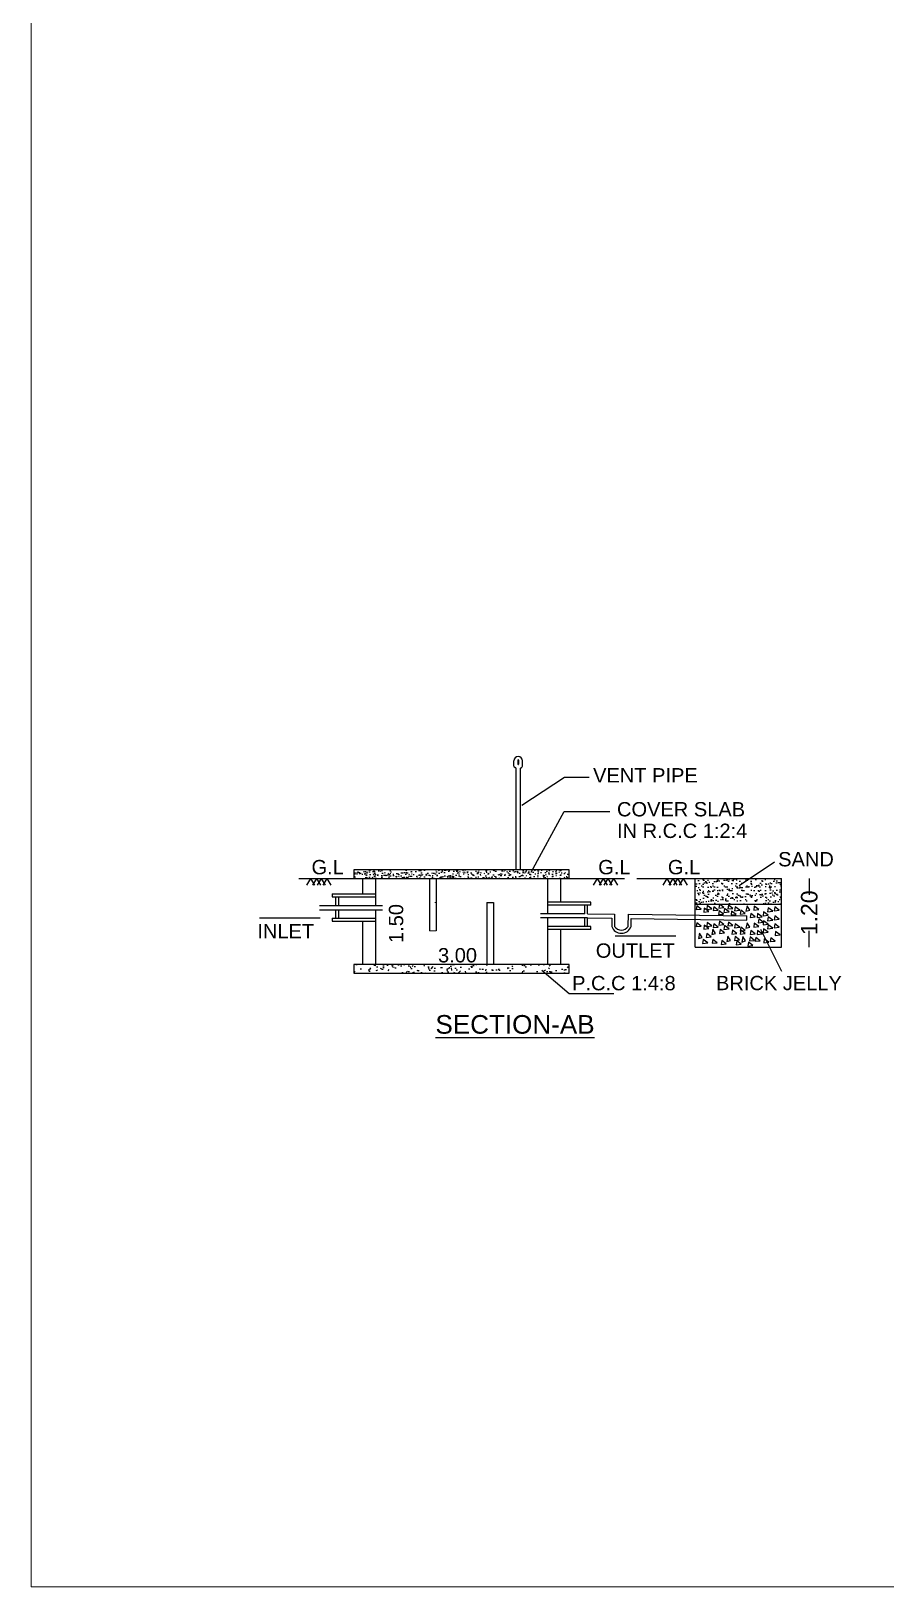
# Model space of a CAD drawing. Header units: metres. Extents: x -1560405 to -1559609, y 42907 to 43310.
# Drawn here: x -1559943.01 to -1559916.1, y 42906.75 to 42955.75 of the extents above; entities that cross this region are included whole.
import ezdxf
from ezdxf import colors
from ezdxf.entities.mleader import LeaderData, LeaderLine
from ezdxf.math import Vec2, Vec3

# ---------------------------------------------------------------- set-up
doc = ezdxf.new("R2010")
doc.units = ezdxf.units.M
doc.header["$LTSCALE"] = 750
doc.header["$MEASUREMENT"] = 0
doc.header["$PDMODE"] = 35
doc.header["$PDSIZE"] = 50
doc.layers.get('0').update_dxf_attribs({"lineweight": 5})
doc.layers.get('Defpoints').update_dxf_attribs({"lineweight": 0})
doc.layers.add('1', color=213, linetype='Continuous')
doc.layers.add('TEXT', color=2, linetype='Continuous', lineweight=20)
doc.styles.get("Standard").update_dxf_attribs({"font": 'arial.ttf'})
doc.dimstyles.new('Civil', dxfattribs={"dimtxt": 0.2, "dimasz": 0.15, "dimexe": 0.1, "dimexo": 0.1, "dimgap": 0.1, "dimtad": 0, "dimzin": 0, "dimdsep": 46, "dimtxsty": 'Standard', "dimblk": 'ARCHTICK', "dimcen": 0, "dimse1": 1, "dimse2": 1, "dimclrd": 253, "dimclrt": 4, "dimadec": 0, "dimazin": 3, "dimtfac": 1, "dimtofl": 0, "dimtmove": 1, "dimatfit": 3, "dimfxl": 0, "dimfrac": 2, "dimtolj": 1, "dimtzin": 0, "dimarcsym": 0})
doc.dimstyles.new('CIVIL Mt.', dxfattribs={"dimscale": 0, "dimtxt": 0.4, "dimasz": 0.23, "dimexe": 0.18, "dimexo": 0.0625, "dimgap": 0.2, "dimtad": 0, "dimzin": 0, "dimdsep": 46, "dimtxsty": 'Standard', "dimblk": 'ARCHTICK', "dimcen": 0.09, "dimse1": 1, "dimse2": 1, "dimclrd": 252, "dimclrt": 7, "dimadec": 0, "dimazin": 0, "dimtfac": 1, "dimtofl": 0, "dimtmove": 1, "dimatfit": 3, "dimldrblk": 'ARCHTICK', "dimfxl": 0, "dimfrac": 2, "dimtolj": 1, "dimtzin": 0, "dimlwd": 25, "dimarcsym": 0})

# ---------------------------------------------------------------- blocks, each defined once
blk = doc.blocks.new('_ArchTick')
at = {"color": 0, "linetype": 'ByBlock', "const_width": 0.15}
blk.add_lwpolyline([(-0.5, -0.5), (0.5, 0.5)], dxfattribs=at)
blk = doc.blocks.new('*D103')
at = {"color": 253, "lineweight": -2}
for p, q in [((384.820003990324, 104.5389921973692), (384.820003990324, 93.05003115840819)), ((384.820003990324, 56.53899219736921), (384.820003990324, 68.02795323633026))]:
    blk.add_line(p, q, dxfattribs=at)
at = {"layer": 'Defpoints', "color": 0}
for p in [(365.3280337912365, 104.5389921973692), (365.3280337912365, 56.53899219736923), (384.820003990324, 56.53899219736921)]:
    blk.add_point(p, dxfattribs=at)
at = {"color": 253, "lineweight": -2, "xscale": 0.15, "yscale": 0.15, "zscale": 0.15}
for p, rotation in [((384.820003990324, 104.5389921973692), 90), ((384.820003990324, 56.53899219736921), 270)]:
    blk.add_blockref('_ArchTick', p, dxfattribs=dict(at, rotation=rotation))
at = {"color": 4, "insert": (384.820003990324, 80.53899219736928), "char_height": 0.23, "attachment_point": 5, "rotation": 90}
blk.add_mtext('\\A1;{\\H50x;1.20}', dxfattribs=at)
blk = doc.blocks.new('A$C586E2FC8')
h = blk.add_hatch()
h.set_pattern_fill('AR-CONC', color=5, scale=0.04, style=0)
h.set_pattern_definition([(50, (0, 0), (7.28738675984016, -0.6375634215561236), [0.762, -8.382000000000001]), (355, (0, 0), (-1.409713039026678, 7.642265715287199), [0.6096, -6.705599999999998]), (100.451, (0.6072800000000002, -0.05313), (5.877700066638369, 7.004667512811675), [0.6476000000000001, -7.123599999999998]), (46.18419999999999, (0, 2.032), (10.84316163568519, -1.68169311730908), [1.143, -12.573]), (96.6356, (0.903596, 1.891859999999999), (9.496169378649483, 9.897022235601966), [0.9714, -10.6854]), (351.1840000000001, (0, 2.032), (9.496184232557356, 9.897004714423908), [0.9144, -10.0584]), (21, (1.016, 1.524), (6.064595193415331, -4.090620740670495), [0.762, -8.382000000000001]), (326, (1.016, 1.524), (2.472081133905883, 7.367518644892768), [0.6096, -6.705599999999998]), (71.45140000000002, (1.521379999999999, 1.183116), (8.536659630804978, 3.276914308642298), [0.6476000000000001, -7.123599999999998]), (37.50000000000001, (0, 0), (0.1235441300236727, 3.382201554926123), [0, -6.624319999999999, 0, -6.807199999999999, 0, -6.730999999999997]), (7.499999999999999, (0, 0), (2.672786500412227, 4.00722299272478), [0, -3.881119999999998, 0, -6.471919999999999, 0, -2.565399999999999]), (327.5, (-2.265679999999999, 0), (5.423623806674856, -0.2291497597069383), [0, -2.54, 0, -7.9248, 0, -10.5156]), (317.5, (-3.28168, 0), (5.925167255440721, 1.017059641333319), [0, -3.302, 0, -5.26288, 0, -7.4676])])
h.paths.add_polyline_path([(67.3639433291537, 110.5389921973692), (67.3639433291537, 104.5389921973692), (217.3639433291537, 104.5389921973692), (217.3639433291537, 110.5389921973692)])
h = blk.add_hatch()
h.set_pattern_fill('AR-SAND', color=3, scale=0.1, style=0)
h.set_pattern_definition([(37.50000000000001, (-1356.377772722309, 39.45337380823185), (-0.1600031295984046, 4.89413237329342), [0, -3.860799999999997, 0, -4.318000000000001, 0, -4.1275]), (7.499999999999999, (-1356.377772722309, 39.45337380823185), (4.495232831380027, 7.168251005683542), [0, -2.0828, 0, -3.4798, 0, -1.333499999999999]), (327.5, (-1359.501972722315, 39.45337380823185), (7.909923702414577, 0.0143718467854569), [0, -1.27, 0, -4.572, 0, -5.968999999999998]), (317.5, (-1359.501972722315, 39.45337380823185), (7.635564524722973, 2.229293232572162), [0, -0.635, 0, -2.997199999999999, 0, -3.428999999999998])])
h.paths.add_polyline_path([(365.3280337912365, 86.5389921973692), (365.3280337912292, 104.5389921973692), (305.3280337912365, 104.5389921973692), (305.3280337912365, 86.5389921973692), (322.125939221587, 86.5389921973692), (322.1260163818006, 86.53950570900088), (322.1266995974074, 86.5389921973692)])
h = blk.add_hatch()
h.set_pattern_fill('AR-CONC', color=5, scale=0.07, style=0)
h.set_pattern_definition([(50, (-1552.698363808788, -1086.345536795806), (12.75292682972028, -1.115735987723215), [1.333499999999999, -14.6685]), (355, (-1552.698363808788, -1086.345536795806), (-2.466997818296689, 13.3739650017526), [1.066799999999997, -11.7348]), (100.451, (-1551.635623808779, -1086.438514295806), (10.28597511661715, 12.25816814742043), [1.133299999999997, -12.4663]), (46.18419999999999, (-1552.698363808788, -1082.789536795806), (18.97553286244909, -2.942962955290898), [2.000249999999998, -22.00275]), (96.63559999999995, (-1551.117070808777, -1083.034781795806), (16.6182964126366, 17.31978891230345), [1.699949999999973, -18.69944999999958]), (351.1840000000001, (-1552.698363808788, -1082.789536795806), (16.61832240697538, 17.31975825024184), [1.6002, -17.6022]), (21, (-1550.920363808782, -1083.678536795805), (10.61304158847683, -7.158586296173373), [1.333499999999999, -14.6685]), (326, (-1550.920363808782, -1083.678536795805), (4.326141984335293, 12.89315762856235), [1.066799999999997, -11.7348]), (71.45140000000002, (-1550.035948808789, -1084.275083795806), (14.93915435390871, 5.734600040124022), [1.133299999999997, -12.4663]), (37.50000000000001, (-1552.698363808788, -1086.345536795806), (0.2162022275414272, 5.918852721120717), [0, -11.59256, 0, -11.9126, 0, -11.77925]), (7.499999999999999, (-1552.698363808788, -1086.345536795806), (4.677376375721403, 7.012640237268366), [0, -6.79196, 0, -11.32586, 0, -4.489449999999997]), (327.5, (-1556.663303808778, -1086.345536795806), (9.491341661680996, -0.4010120794871427), [0, -4.445, 0, -13.8684, 0, -18.4023]), (317.5, (-1558.441303808784, -1086.345536795806), (10.36904269702126, 1.779854372333311), [0, -5.7785, 0, -9.21004, 0, -13.0683])])
h.paths.add_polyline_path([(217.3639433291537, 38.53899219736923), (217.3639433291537, 44.53899219736923), (67.3639433291537, 44.53899219736923), (67.3639433291537, 38.53899219736923)])
at = {"color": 40}
for p, q in [((178.9228450739101, 182.9156006727353), (178.9228450739101, 186.4952306158993)), ((181.6728450739101, 186.9646794736835), (181.6728450739101, 184.1240470493121)), ((182.1728450739101, 186.9646794736835), (182.1728450739101, 184.1240470493121)), ((184.9228450739101, 182.9156006727353), (184.9228450739101, 186.4952306158993)), ((180.4228450739101, 110.5389921973692), (180.4228450739101, 181.3736493981323)), ((183.4228450739101, 110.5389921973692), (183.4228450739101, 181.3736493981323)), ((217.3639433291537, 110.5389921973692), (67.3639433291537, 110.5389921973692)), ((67.3639433291537, 110.5389921973692), (67.3639433291537, 104.5389921973692)), ((217.3639433291537, 104.5389921973692), (217.3639433291537, 110.5389921973692)), ((28.82228319956631, 104.5389921973692), (47.37552185610548, 104.5389921973692)), ((45.62867340144292, 104.5389921973692), (67.3639433291537, 104.5389921973692)), ((67.3639433291537, 104.5389921973692), (217.3639433291537, 104.5389921973692)), ((73.3639433291537, 104.5389921973692), (73.3639433291537, 93.72610822516891)), ((82.3639433291537, 104.5389921973692), (82.3639433291537, 85.7261082251689)), ((120.0739433291528, 104.5389921973692), (120.0739433291528, 68.03955115031295)), ((124.5739433291528, 104.5389921973692), (124.5739433291528, 68.03955115031295)), ((202.3639433291537, 104.5389921973692), (202.3639433291537, 79.94125307900231)), ((211.3639433291537, 104.5389921973692), (211.3639433291537, 87.94125307900144)), ((217.3639433291537, 104.5389921973692), (235.9171819856929, 104.5389921973692)), ((234.1703335310303, 104.5389921973692), (255.9056034587411, 104.5389921973692)), ((264.541028692729, 104.5389921973692), (308.2812785471979, 104.5389921973692)), ((305.3280337912365, 56.53899219736923), (305.3280337912365, 104.5389921973692)), ((305.3280337912365, 104.5389921973692), (365.3280337912365, 104.5389921973692)), ((365.3280337912365, 56.53899219736923), (365.3280337912365, 104.5389921973692)), ((52.18828847553233, 93.72610822516891), (52.18828847553233, 91.72610822516891)), ((52.18828847553233, 93.72610822516891), (82.3639433291537, 93.72610822516891)), ((52.18828847553233, 91.72610822516891), (82.3639433291537, 91.72610822516891)), ((54.49365256282181, 91.72610822516891), (54.49365256282181, 85.7261082251689)), ((56.4936525628218, 91.72610822516891), (56.4936525628218, 85.7261082251689)), ((160.0339433291519, 87.65717431490248), (160.0339433291519, 44.53899219736923)), ((160.0339433291519, 87.65717431490248), (164.5339433291519, 87.65717431490248)), ((164.5339433291519, 87.65717431490248), (164.5339433291519, 44.53899219736923)), ((232.5395981827896, 87.94125307900144), (202.3639433291537, 87.94125307900231)), ((232.5395981827896, 85.94125307900231), (232.5395981827896, 87.94125307900144)), ((43.44323292792978, 85.7261082251689), (56.4936525628218, 85.7261082251689)), ((43.44323292792978, 82.7261082251689), (56.4936525628218, 82.7261082251698)), ((52.18828847553233, 76.7261082251689), (52.1882884755396, 74.7261082251689)), ((52.1882884755396, 76.7261082251689), (82.3639433291537, 76.7261082251689)), ((54.49365256282181, 82.7261082251698), (54.49365256282181, 76.7261082251689)), ((56.4936525628218, 85.7261082251689), (87.31413773803797, 85.7261082251689)), ((56.4936525628218, 82.7261082251689), (87.31413773803797, 82.7261082251689)), ((56.4936525628218, 82.7261082251698), (56.4936525628218, 76.7261082251689)), ((82.3639433291537, 82.7261082251689), (82.3639433291537, 44.53899219736923)), ((228.2342340955074, 79.94125307900141), (197.4137489202694, 79.94125307900231)), ((230.2140813165534, 76.94125307900231), (197.4137489202694, 76.94125307900231)), ((232.5395981827896, 85.94125307900141), (202.3639433291537, 85.94125307900231)), ((202.3639433291537, 76.94125307900231), (202.3639433291537, 44.53899219736923)), ((228.2342340955001, 79.94125307900141), (228.2342340955074, 85.94125307900231)), ((228.2342340955074, 70.94125307900231), (228.2342340955001, 76.94125307900231)), ((230.2140813165534, 76.94125307900231), (247.118746523196, 76.71412550927926)), ((230.2342340955001, 79.94125307900141), (230.2342340955001, 85.94125307900231)), ((230.2342340955001, 79.94125307900141), (249.0133138940146, 79.68894126423673)), ((230.2342340955001, 70.94125307900231), (230.2342340955001, 76.94125307900231)), ((247.1187465231924, 76.71412550927926), (247.1187465231924, 71.04387061227408)), ((249.0133138940182, 79.68894126423673), (249.0133138940146, 71.04387061227408)), ((258.5746548665302, 71.04387061227408), (258.6897739564301, 79.61196155770995)), ((258.6890615688426, 79.55893992864185), (341.3280337912365, 78.44861986634716)), ((260.5481683318831, 71.04387061227408), (260.6219150997458, 76.53269974160685)), ((260.6219150997458, 76.53269974160685), (341.3280337912365, 75.44834909779637)), ((260.6622188388282, 79.53242899749239), (260.6632874217829, 79.61196155770995)), ((305.3280337912365, 86.5389921973692), (365.3280337912365, 86.5389921973692)), ((52.1882884755396, 74.7261082251689), (82.3639433291537, 74.7261082251689)), ((73.3639433291537, 74.7261082251689), (73.3639433291537, 44.53899219736923)), ((232.5395981827896, 70.94125307900231), (202.3639433291537, 70.94125307900231)), ((232.5395981827896, 68.94125307900231), (202.3639433291537, 68.94125307900138)), ((211.3639433291537, 68.94125307900138), (211.3639433291537, 44.53899219736923)), ((232.5395981827896, 68.94125307900138), (232.5395981827896, 70.94125307900231)), ((305.3280337912365, 56.53899219736923), (365.3280337912365, 56.53899219736923)), ((217.3639433291537, 44.53899219736923), (67.3639433291537, 44.53899219736923)), ((217.3639433291537, 38.53899219736923), (217.3639433291537, 44.53899219736923)), ((67.3639433291537, 38.53899219736923), (217.3639433291537, 38.53899219736923))]:
    blk.add_line(p, q, dxfattribs=at)
at = {"color": 3}
for p, q in [((37.10767342721374, 104.5389921973692), (34.33502636232879, 99.7366266095296)), ((37.10767342721374, 104.5389921973692), (39.88032049209869, 99.7366266095296)), ((41.15477751461732, 104.5389921973692), (38.38213044973236, 99.7366266095296)), ((41.15477751461732, 104.5389921973692), (43.92742457950226, 99.7366266095296)), ((44.41627466413775, 104.5389921973692), (41.64362759925277, 99.7366266095296)), ((44.41627466413775, 104.5389921973692), (47.18892172902267, 99.7366266095296)), ((48.4633787515413, 104.5389921973692), (45.69073168665636, 99.7366266095296)), ((48.4633787515413, 104.5389921973692), (51.23602581642625, 99.7366266095296)), ((236.9699651084375, 104.5389921973692), (234.1973180435525, 99.7366266095296)), ((236.9699651084375, 104.5389921973692), (239.7426121733224, 99.7366266095296)), ((241.017069195841, 104.5389921973692), (238.2444221309561, 99.7366266095296)), ((241.017069195841, 104.5389921973692), (243.789716260726, 99.7366266095296)), ((244.2785663453615, 104.5389921973692), (241.5059192804765, 99.7366266095296)), ((244.2785663453615, 104.5389921973692), (247.0512134102464, 99.7366266095296)), ((248.325670432765, 104.5389921973692), (245.5530233678801, 99.7366266095296)), ((248.325670432765, 104.5389921973692), (251.09831749765, 99.7366266095296)), ((285.5442055997555, 104.5389921973692), (282.7715585348705, 99.7366266095296)), ((285.5442055997555, 104.5389921973692), (288.3168526646405, 99.7366266095296)), ((289.5913096871591, 104.5389921973692), (286.8186626222741, 99.7366266095296)), ((289.5913096871591, 104.5389921973692), (292.363956752044, 99.7366266095296)), ((292.8528068366722, 104.5389921973692), (290.0801597717873, 99.7366266095296)), ((292.8528068366722, 104.5389921973692), (295.6254539015645, 99.7366266095296)), ((296.8999109240758, 104.5389921973692), (294.1272638591909, 99.7366266095296)), ((296.8999109240758, 104.5389921973692), (299.672557988968, 99.7366266095296))]:
    blk.add_line(p, q, dxfattribs=at)
for p, q in [((120.0739433291528, 104.5389921973692), (124.5739433291528, 104.5389921973692)), ((341.3280337912365, 75.44834909779637), (341.3280337912365, 78.44861986634716)), ((67.3639433291537, 44.53899219736923), (67.3639433291537, 38.53899219736923))]:
    blk.add_line(p, q)
at = {"color": 251}
for points in [[(309.5202199769192, 83.14176660875819), (306.4030125111749, 85.48469068087432), (305.9940486593187, 82.76298124021741), (309.5202199769192, 83.14176660875819)], [(314.7293497573337, 81.43438717707248), (311.6121422915894, 83.77731124918866), (311.2031784397331, 81.05560180853172), (314.7293497573337, 81.43438717707248)], [(316.7950355047578, 83.25897259219255), (313.6778280390137, 85.6018966643096), (313.2688641871573, 82.88018722365179), (316.7950355047578, 83.25897259219255)], [(321.3711457526151, 82.43855400182292), (318.2539382868708, 84.78147807393907), (317.8449744350219, 82.05976863328216), (321.3711457526151, 82.43855400182292)], [(325.0636327331158, 79.67234526619814), (321.9464252673715, 82.01526933831519), (321.5374614155153, 79.29355989765736), (325.0636327331158, 79.67234526619814)], [(325.2432238475449, 84.19658163688291), (322.1260163818006, 86.53950570899906), (321.7170525299516, 83.81779626834214), (325.2432238475449, 84.19658163688291)], [(328.8342702731898, 81.17104447192833), (325.7170628074455, 83.51396854404446), (325.3080989555965, 80.79225910338755), (328.8342702731898, 81.17104447192833)], [(331.5793580513418, 83.61057501338199), (328.4621505855976, 85.95349908549906), (328.0531867337413, 83.23178964484123), (331.5793580513418, 83.61057501338199)], [(333.7568002757471, 79.44131920569453), (330.6395928100028, 81.78424327781067), (330.2306289581466, 79.06253383715375), (333.7568002757471, 79.44131920569453)], [(336.2727928847598, 82.32135578294492), (333.1555854190156, 84.66427985506199), (332.7466215671593, 81.94257041440414), (336.2727928847598, 82.32135578294492)], [(340.1946672748745, 80.07290321740038), (337.0774598091302, 82.41582728951653), (336.668495957274, 79.69411784885959), (340.1946672748745, 80.07290321740038)], [(341.4140687813342, 85.48765736203859), (340.6231399773242, 81.66918813744358), (343.2595787284299, 82.45921625287701), (341.4140687813342, 85.48765736203859)], [(347.0676845376656, 77.75047772014386), (343.9504770719214, 80.0934017922609), (343.5415132200651, 77.37169235160306), (347.0676845376656, 77.75047772014386)], [(349.5540008600656, 82.83800162141777), (346.4367933943213, 85.18092569353394), (346.0278295424723, 82.45921625287701), (349.5540008600656, 82.83800162141777)], [(351.8784439566369, 77.63327950126677), (348.7612364908928, 79.97620357338383), (348.3522726390365, 77.25449413272598), (351.8784439566369, 77.63327950126677)], [(352.673802232799, 73.92832033111607), (349.5565947670548, 76.27124440323314), (349.1476309151985, 73.54953496257531), (352.673802232799, 73.92832033111607)], [(356.1025381280342, 78.80530051282494), (352.9853306622899, 81.14822458494201), (352.5763668104337, 78.42651514428417), (356.1025381280342, 78.80530051282494)], [(359.2706122832315, 81.61814317600965), (356.1534048174872, 83.96106724812671), (355.7444409656309, 81.23935780746888), (359.2706122832315, 81.61814317600965)], [(359.2706122832315, 75.42392147872215), (356.1534048174872, 77.76684555083921), (355.7444409656309, 75.04513611018137), (359.2706122832315, 75.42392147872215)], [(363.9093840447458, 82.31657281601746), (360.7921765790015, 84.6594968881345), (360.3832127271453, 81.9377874474767), (363.9093840447458, 82.31657281601746)], [(363.9093840447458, 76.12235111872997), (360.7921765790015, 78.46527519084701), (360.3832127271453, 75.74356575018919), (363.9093840447458, 76.12235111872997)], [(309.5202199769192, 71.2834017357509), (306.4030125111749, 73.62632580786703), (305.9940486593187, 70.90461636721011), (309.5202199769192, 71.2834017357509)], [(308.3031014561566, 66.43213853150792), (307.5121726521465, 62.61366930691291), (310.1486114032523, 63.40369742234635), (308.3031014561566, 66.43213853150792)], [(314.7293497573337, 69.57602230406519), (311.6121422915894, 71.91894637618131), (311.2031784397331, 69.1972369355244), (314.7293497573337, 69.57602230406519)], [(316.443033534888, 63.78248279088712), (313.3258260691437, 66.12540686300417), (312.9168622172874, 63.40369742234635), (316.443033534888, 63.78248279088712)], [(316.7950355047578, 71.40060771918523), (313.6778280390137, 73.7435317913023), (313.2688641871573, 71.02182235064447), (316.7950355047578, 71.40060771918523)], [(317.6624350413549, 69.19723693552532), (316.8715062373449, 65.37876771093033), (319.5079449884433, 66.16879582636375), (317.6624350413549, 69.19723693552532)], [(321.3711457526151, 70.58018912881562), (318.2539382868708, 72.92311320093177), (317.8449744350219, 70.20140376027484), (321.3711457526151, 70.58018912881562)], [(325.2432238475449, 72.3382167638756), (322.1260163818006, 74.68114083599176), (321.7170525299516, 71.95943139533483), (325.2432238475449, 72.3382167638756)], [(325.8023671200863, 66.54758119490452), (322.685159654342, 68.89050526702158), (322.2761958024857, 66.16879582636375), (325.8023671200863, 66.54758119490452)], [(328.8342702731898, 69.31267959892102), (325.7170628074455, 71.65560367103717), (325.3080989555965, 68.93389423038025), (328.8342702731898, 69.31267959892102)], [(331.5793580513418, 71.7522101403747), (328.4621505855976, 74.09513421249177), (328.0531867337413, 71.37342477183392), (331.5793580513418, 71.7522101403747)], [(334.2780774379207, 66.12651704944892), (331.1608699721765, 68.46944112156598), (330.7519061203202, 65.74773168090813), (334.2780774379207, 66.12651704944892)], [(336.2727928847598, 70.46299090993763), (333.1555854190156, 72.80591498205467), (332.7466215671593, 70.08420554139684), (336.2727928847598, 70.46299090993763)], [(340.1577503047592, 66.0261523895042), (337.040542839015, 68.36907646162035), (336.631578987166, 65.64736702096343), (340.1577503047592, 66.0261523895042)], [(340.1946672748745, 68.21453834439308), (337.0774598091302, 70.55746241650922), (336.668495957274, 67.8357529758523), (340.1946672748745, 68.21453834439308)], [(341.4140687813342, 73.62929248903127), (340.6231399773242, 69.8108232644363), (343.2595787284299, 70.6008513798697), (341.4140687813342, 73.62929248903127)], [(347.0676845376656, 65.89211284713654), (343.9504770719214, 68.2350369192536), (343.5415132200651, 65.51332747859578), (347.0676845376656, 65.89211284713654)], [(349.5540008600656, 70.97963674841048), (346.4367933943213, 73.32256082052663), (346.0278295424723, 70.6008513798697), (349.5540008600656, 70.97963674841048)], [(351.8784439566369, 65.77491462825945), (348.7612364908928, 68.11783870037652), (348.3522726390365, 65.39612925971869), (351.8784439566369, 65.77491462825945)], [(356.1025381280342, 72.61107881553744), (352.9853306622899, 74.95400288765448), (352.5763668104337, 72.23229344699666), (356.1025381280342, 72.61107881553744)], [(356.1025381280342, 66.94693563981764), (352.9853306622899, 69.2898597119347), (352.5763668104337, 66.56815027127685), (356.1025381280342, 66.94693563981764)], [(359.2706122832315, 69.75977830300235), (356.1534048174872, 72.1027023751194), (355.7444409656309, 69.38099293446157), (359.2706122832315, 69.75977830300235)], [(363.9093840447458, 70.45820794301015), (360.7921765790015, 72.80113201512722), (360.3832127271453, 70.07942257446939), (363.9093840447458, 70.45820794301015)], [(364.4333877786704, 65.18890024020129), (361.316180312926, 67.53182431231835), (360.9072164610698, 64.81011487166053), (364.4333877786704, 65.18890024020129)], [(313.978977426028, 59.56321491383186), (310.8617699602837, 61.90613898594893), (310.4528061084275, 59.18442954529108), (313.978977426028, 59.56321491383186)], [(320.6671277062852, 59.68041313270987), (317.5499202405408, 62.02333720482602), (317.1409563886846, 59.3016277641691), (320.6671277062852, 59.68041313270987)], [(326.8833134970701, 58.8290061965381), (323.7661060313258, 61.17193026865425), (323.3571421794768, 58.45022082799733), (326.8833134970701, 58.8290061965381)], [(328.102715003537, 64.24376034117631), (327.311786199527, 60.42529111658131), (329.9482249506327, 61.21531923201472), (328.102715003537, 64.24376034117631)], [(336.2426470822684, 61.5941046005555), (333.1254396165241, 63.93702867267165), (332.7164757646678, 61.21531923201472), (336.2426470822684, 61.5941046005555)], [(337.3235934592522, 58.56830344067203), (334.2063859935079, 60.91122751278817), (333.7974221416588, 58.18951807213124), (337.3235934592522, 58.56830344067203)], [(338.5429949657191, 63.98305758531023), (337.7520661617091, 60.16458836071524), (340.3885049128148, 60.95461647614865), (338.5429949657191, 63.98305758531023)], [(345.5423097528401, 57.68798129533843), (342.4251022870958, 60.03090536745549), (342.0161384352468, 57.30919592679763), (345.5423097528401, 57.68798129533843)], [(346.6829270444506, 61.33340184468943), (343.5657195787062, 63.67632591680558), (343.15675572685, 60.95461647614865), (346.6829270444506, 61.33340184468943)], [(350.5980302669486, 61.07267579515519), (347.4808228012043, 63.41559986727226), (347.0718589493482, 60.69389042661441), (350.5980302669486, 61.07267579515519)], [(356.571878790055, 60.03202331845566), (353.4546713243108, 62.37494739057183), (353.0457074724545, 59.6532379499149), (356.571878790055, 60.03202331845566)], [(361.0383102291307, 60.81197303928911), (357.9211027633864, 63.15489711140617), (357.5121389115301, 60.43318767074835), (361.0383102291307, 60.81197303928911)]]:
    blk.add_lwpolyline(points, dxfattribs=at)
at = {"color": 40}
for centre, radius, start, end in [((181.9228450739101, 186.5175169447902), 3.000000000000113, 0, 180), ((181.9334670884309, 186.9869658025745), 0.25, 0, 180), ((179.9228450739101, 182.9156006727353), 1, 180, 255.522487814064), ((179.4228450739101, 180.9791089996324), 1, 0, 75.52248781406405), ((181.9228450739101, 184.1240470493121), 0.25, 180, 0), ((184.4228450739101, 180.9791089996324), 1, 104.4775121859359, 180), ((183.9228450739101, 182.9156006727353), 1, 284.477512185936, 0), ((253.8334574275395, 73.32813642380641), 7.092616782732033, 198.7877014020875, 341.2122985979124), ((253.7939843802742, 74.27507777421488), 5.770226167280673, 214.0543656358995, 325.9456343641005)]:
    blk.add_arc(centre, radius, start, end, dxfattribs=at)
at = {"layer": 'TEXT'}
for p, q in [((123.688443664796, 87.65717431490248), (124.5739433291528, 87.65717431490248)), ((120.0739433291528, 68.03955115031295), (124.5739433291528, 68.03955115031295))]:
    blk.add_line(p, q, dxfattribs=at)
at = {"color": 4}
for s, height, p in [('VENT PIPE', 10, (234.0782195594365, 171.453768314248)), ('COVER SLAB', 10, (250.7531425053894, 147.7910355585954)), ('IN R.C.C 1:2:4', 10, (250.7531425053894, 132.7360202387926)), ('SAND', 10, (363.0978840076496, 112.9208429518476)), ('G.L', 10, (37.7722184678205, 107.4068895964374)), ('G.L', 10, (237.6345101490442, 107.4068895964374)), ('G.L', 10, (286.2087506403623, 107.4068895964374)), ('INLET', 10, (-4.92899271194e-05, 62.71684868935334)), ('3.00', 10, (125.9687325110062, 45.95127478605898)), ('OUTLET', 10, (235.9658802851991, 49.1987466153314)), ('P.C.C 1:4:8', 10, (219.4443896244702, 26.48514372865611)), ('BRICK JELLY', 10, (319.7732413118865, 26.58390258895451)), ('%%USECTION-AB', 13, (124.1502067837064, -3.783643612503508))]:
    blk.add_text(s, height=height, dxfattribs=at).set_placement(p)
blk.add_text('1.50', height=10, rotation=90, dxfattribs=at).set_placement((101.7040738517762, 59.47631098249257))
dim = blk.add_linear_dim(base=(384.820003990324, 56.53899219736921), p1=(365.3280337912365, 104.5389921973692), p2=(365.3280337912365, 56.53899219736923), angle=90, text='{\\H50x;1.20}', dimstyle='CIVIL Mt.', override={"dimscale": 1})
dim.commit()
dim.dimension.update_dxf_attribs({"geometry": '*D103', "text_midpoint": (384.820003990324, 80.53899219736928)})
for points in [[(184.4657825114191, 155.5892376277243), (214.112246620607, 175.0566428976872), (231.3871597891557, 175.0566428976872)], [(190.8582033419734, 108.8502029115389), (213.9675885426477, 151.3112484597368), (245.7362270972444, 151.3112484597368)], [(336.0067424238295, 99.692633560765), (360.4826642515109, 116.0567215874671)], [(350.6798756138305, 69.10571610566421), (365.4190570429709, 39.9470615172959)], [(198.2845312982754, 40.60849608954231), (217.4777566191624, 24.21946278534597), (248.5557681786522, 24.21946278534597)]]:
    blk.add_leader(points, dimstyle='Civil')
at = {"ltscale": 0.1}
ml = blk.add_multileader_mtext('Standard', dxfattribs=at)
ml.set_content('', color=4)
ml.set_leader_properties(color=252)
ml.build(insert=Vec2(0, 0))
ml.multileader.update_dxf_attribs({"leader_type": 2, "text_left_attachment_type": 2, "text_right_attachment_type": 2, "dogleg_length": 0.05, "arrow_head_size": 0.2})
ctx = ml.context
ctx.base_point, ctx.char_height, ctx.arrow_head_size, ctx.landing_gap_size, ctx.plane_origin = Vec3(1.429335788491879, 76.8838574244801), 0.23, 0.2, 0, Vec3(43.94733824457944, 76.8838574244801)
ctx.left_attachment, ctx.right_attachment, ctx.text_align_type = 2, 2, 2
notes = []
notes.append((ctx, [(0, (1, 1, 0), (1.47933578849188, 76.8838574244801), (-1, 0), 0.05, [(0, [(43.94733824457944, 76.8838574244801)], 0, [])])]))
ctx.mtext.insert, ctx.mtext.alignment, ctx.mtext.flow_direction = Vec3(1.429335788491879, 76.99885742448008), 3, 5
ml = blk.add_multileader_mtext('Standard', dxfattribs=at)
ml.set_content('', color=4)
ml.set_leader_properties(color=252)
ml.build(insert=Vec2(0, 0))
ml.multileader.update_dxf_attribs({"leader_type": 2, "text_left_attachment_type": 2, "text_right_attachment_type": 2, "dogleg_length": 0.05, "arrow_head_size": 0.2})
ctx = ml.context
ctx.base_point, ctx.char_height, ctx.arrow_head_size, ctx.landing_gap_size, ctx.plane_origin = Vec3(249.5546190113775, 64.19933817707351), 0.23, 0.2, 0, Vec3(292.0726214674651, 64.19933817707351)
ctx.left_attachment, ctx.right_attachment, ctx.text_align_type = 2, 2, 2
notes.append((ctx, [(0, (1, 1, 0), (249.6046190113775, 64.19933817707351), (-1, 0), 0.05, [(0, [(292.0726214674651, 64.19933817707351)], 0, [])])]))
ctx.mtext.insert, ctx.mtext.alignment, ctx.mtext.flow_direction = Vec3(249.5546190113775, 64.3143381770735), 3, 5
for ctx, leaders in notes:
    for number, flags, end, landing, length, lines in leaders:
        leader = LeaderData()
        leader.index, (leader.has_last_leader_line, leader.has_dogleg_vector, leader.attachment_direction) = number, flags
        leader.last_leader_point, leader.dogleg_vector, leader.dogleg_length = Vec3(end), Vec3(landing), length
        for number, points, colour, breaks in lines:
            line = LeaderLine()
            line.index, line.vertices, line.color, line.breaks = number, Vec3.list(points), colors.encode_raw_color(colour), breaks
            leader.lines.append(line)
        ctx.leaders.append(leader)

msp = doc.modelspace()

# ---------------------------------------------------------------- linework, layer by layer
at = {"color": 7}
msp.add_lwpolyline([(-1559608.978309812, 43167.13879069558), (-1559943.012550095, 43167.13879069558), (-1559943.012550095, 42906.74882341598), (-1559608.978309812, 42906.74882341598)], close=True, dxfattribs=at)

# ---------------------------------------------------------------- block references
at = {"layer": '1', "color": 7, "xscale": 0.0451603360328287, "yscale": 0.0451603360328287, "zscale": 0.0451603360328287}
msp.add_blockref('A$C586E2FC8', (-1559935.89117649, 42924.34421211895), dxfattribs=at)

doc.saveas('drawing.dxf')
